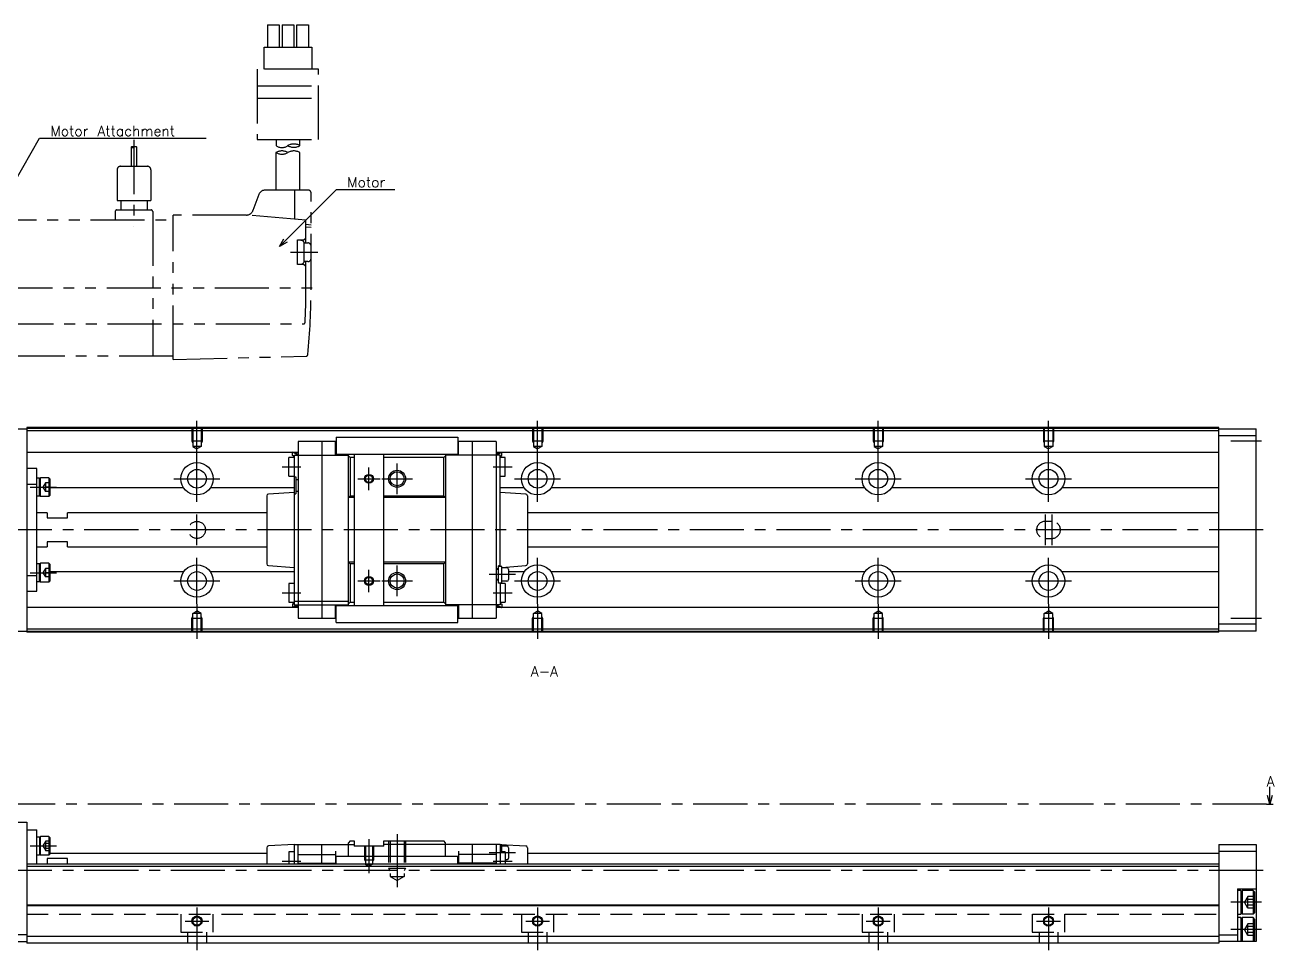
# Model space of a CAD drawing. Extents: x -2 to 601, y -8 to 279.
# Drawn here: x 234.3 to 601, y 8 to 279.5 of the extents above; entities that cross this region are included whole.
import ezdxf

# ---------------------------------------------------------------- set-up
doc = ezdxf.new("R2010")
doc.units = 0
doc.header["$LTSCALE"] = 0.5
for name, pattern in [('CENTER', [50.8, 31.75, -6.35, 6.35, -6.35]), ('DASHED', [19.05, 12.7, -6.35]), ('PHANTOM', [63.5, 31.75, -6.35, 6.35, -6.35, 6.35, -6.35])]:
    doc.linetypes.add(name, pattern=pattern)
for name, color, linetype in [('MSM_CENTER', 1, 'CENTER'), ('MSM_CONTINUOUS', 7, 'CONTINUOUS'), ('MSM_DASHED', 4, 'DASHED'), ('MSM_IMAGINARY', 6, 'PHANTOM'), ('MSM_NARROW', 5, 'CONTINUOUS'), ('MSM_PART_NUMBER', 7, 'CONTINUOUS')]:
    doc.layers.add(name, color=color, linetype=linetype)
doc.styles.get("Standard").update_dxf_attribs({"font": 'txt.shx', "height": 3, "bigfont": 'bigfont.shx'})

msp = doc.modelspace()

# ---------------------------------------------------------------- linework, layer by layer
at = {"layer": 'MSM_CENTER'}
for p, q in [((284.76, 153.09), (284.76, 163.3)), ((384.76, 153.09), (384.76, 163.3)), ((484.76, 153.09), (484.76, 163.3)), ((534.76, 153.09), (534.76, 163.3)), ((597.26, 157.3), (588.26, 157.3)), ((284.76, 139.55), (284.76, 153.05)), ((343.51, 141.8), (343.51, 150.8)), ((384.76, 139.55), (384.76, 153.05)), ((484.76, 139.55), (484.76, 153.05)), ((534.76, 139.55), (534.76, 153.05)), ((309.76, 149.8), (315.26, 149.8)), ((335.26, 143), (335.26, 149.6)), ((371.76, 149.8), (377.26, 149.8)), ((235.76, 143.86), (243.56, 143.86)), ((278.01, 146.3), (291.51, 146.3)), ((331.96, 146.3), (338.56, 146.3)), ((339.01, 146.3), (348.01, 146.3)), ((378.01, 146.3), (391.51, 146.3)), ((478.01, 146.3), (491.51, 146.3)), ((528.01, 146.3), (541.51, 146.3)), ((284.76, 126.8), (284.76, 135.8)), ((533.76, 135.8), (533.76, 126.8)), ((535.76, 135.8), (535.76, 126.8)), ((597.76, 131.3), (196.26, 131.3)), ((284.76, 109.55), (284.76, 123.05)), ((384.76, 109.55), (384.76, 123.05)), ((484.76, 109.55), (484.76, 123.05)), ((534.76, 109.55), (534.76, 123.05)), ((235.76, 118.74), (243.56, 118.74)), ((335.26, 113), (335.26, 119.6)), ((343.51, 111.8), (343.51, 120.8)), ((378.26, 118.2), (370.56, 118.2)), ((278.01, 116.3), (291.51, 116.3)), ((331.96, 116.3), (338.56, 116.3)), ((339.01, 116.3), (348.01, 116.3)), ((378.01, 116.3), (391.51, 116.3)), ((478.01, 116.3), (491.51, 116.3)), ((528.01, 116.3), (541.51, 116.3)), ((309.76, 112.8), (315.26, 112.8)), ((371.76, 112.8), (377.26, 112.8)), ((284.76, 109.51), (284.76, 99.3)), ((384.76, 109.51), (384.76, 99.3)), ((484.76, 109.51), (484.76, 99.3)), ((534.76, 109.51), (534.76, 99.3)), ((597.26, 105.3), (588.26, 105.3)), ((598.76, 50.8), (189.76, 50.8)), ((335.26, 40.5), (335.26, 30.54)), ((343.51, 42), (343.51, 26.41)), ((235.76, 38.55), (243.56, 38.55)), ((309.76, 34.1), (315.26, 34.1)), ((378.26, 36.5), (370.56, 36.5)), ((371.76, 34.1), (377.26, 34.1)), ((597.76, 31.3), (196.26, 31.3)), ((284.76, 20.5), (284.76, 8)), ((384.76, 20.5), (384.76, 8)), ((484.76, 20.5), (484.76, 8)), ((534.76, 20.5), (534.76, 8)), ((597.26, 22), (588.26, 22)), ((281.26, 16.5), (288.26, 16.5)), ((381.26, 16.5), (388.26, 16.5)), ((481.26, 16.5), (488.26, 16.5)), ((531.26, 16.5), (538.26, 16.5)), ((597.26, 14), (588.26, 14))]:
    msp.add_line(p, q, dxfattribs=at)
at = {"layer": 'MSM_CONTINUOUS'}
for p, q in [((219.76, 161), (234.76, 161)), ((584.76, 161.3), (234.76, 161.3)), ((234.76, 161.3), (234.76, 101.3)), ((584.76, 161.1), (234.76, 161.1)), ((584.76, 160.4), (234.76, 160.4)), ((325.66, 158.52), (361.36, 158.52)), ((325.66, 158.52), (325.66, 153.55)), ((361.36, 158.52), (361.36, 153.55)), ((584.76, 101.3), (584.76, 161.3)), ((584.76, 161), (595.76, 161)), ((584.76, 159), (595.76, 159)), ((595.76, 101.6), (595.76, 161)), ((312.76, 154.05), (234.76, 154.05)), ((312.76, 153.1), (312.76, 154.1)), ((314.46, 153.25), (312.76, 154.1)), ((314.46, 154.05), (312.86, 154.05)), ((314.46, 153.67), (312.96, 154.05)), ((314.46, 157.2), (314.46, 105.4)), ((325.46, 157.2), (314.46, 157.2)), ((321.46, 157.2), (321.46, 105.4)), ((325.46, 153.25), (325.46, 157.2)), ((372.56, 157.2), (361.56, 157.2)), ((361.56, 153.25), (361.56, 157.2)), ((365.56, 157.2), (365.56, 105.4)), ((372.56, 157.2), (372.56, 105.4)), ((372.56, 153.25), (374.26, 154.1)), ((372.56, 153.67), (374.06, 154.05)), ((374.16, 154.05), (372.56, 154.05)), ((374.26, 153.1), (374.26, 154.1)), ((584.76, 154.05), (374.26, 154.05)), ((311.76, 147.05), (311.76, 152.55)), ((313.26, 152.55), (311.76, 152.55)), ((313.26, 152.8), (312.76, 153.1)), ((313.26, 153.25), (313.26, 109.35)), ((313.26, 153.25), (329.26, 153.25)), ((325.46, 153.55), (361.36, 153.55)), ((329.26, 109.05), (329.26, 153.55)), ((329.26, 153.05), (329.76, 152.55)), ((329.76, 152.55), (329.76, 141.3)), ((330.91, 152.55), (329.76, 152.55)), ((330.91, 153.55), (330.91, 109.05)), ((339.61, 109.05), (339.61, 153.55)), ((357.26, 152.55), (339.61, 152.55)), ((357.26, 152.55), (357.76, 153.05)), ((357.26, 141.3), (357.26, 152.55)), ((357.76, 153.55), (357.76, 109.05)), ((373.76, 153.25), (357.76, 153.25)), ((373.76, 120.6), (373.76, 153.25)), ((373.76, 152.8), (374.26, 153.1)), ((375.26, 152.55), (373.76, 152.55)), ((375.26, 147.05), (375.26, 152.55)), ((237.76, 149.3), (234.76, 149.3)), ((237.76, 113.3), (237.76, 149.3)), ((311.76, 147.05), (313.26, 147.05)), ((313.26, 146.9), (313.76, 146.9)), ((313.76, 146.9), (313.76, 141.9)), ((373.76, 147.05), (375.26, 147.05)), ((234.76, 144.72), (237.76, 144.72)), ((238.56, 146.46), (237.76, 146.46)), ((238.56, 146.31), (238.86, 146.61)), ((238.56, 141.26), (238.56, 146.46)), ((238.86, 141.11), (238.86, 146.61)), ((241.26, 146.61), (238.86, 146.61)), ((241.26, 146.61), (241.26, 141.11)), ((241.56, 146.31), (241.26, 146.61)), ((241.56, 146.31), (241.56, 141.41)), ((280.81, 143.66), (241.56, 143.66)), ((313.26, 143.66), (288.71, 143.66)), ((313.76, 146.1), (314.46, 146.1)), ((380.81, 143.66), (373.76, 143.66)), ((480.81, 143.66), (388.71, 143.66)), ((530.81, 143.66), (488.71, 143.66)), ((584.76, 143.66), (538.71, 143.66)), ((237.76, 141.26), (238.56, 141.26)), ((238.56, 141.41), (238.86, 141.11)), ((241.26, 141.11), (238.86, 141.11)), ((241.26, 141.11), (241.56, 141.41)), ((305.26, 141.3), (305.26, 121.3)), ((313.26, 142.3), (305.73, 141.8)), ((313.26, 141.9), (313.76, 141.9)), ((313.76, 142.7), (314.46, 142.7)), ((329.76, 141.3), (329.26, 140.8)), ((330.91, 140.8), (329.26, 140.8)), ((329.76, 141.3), (330.91, 141.3)), ((339.61, 141.3), (357.26, 141.3)), ((357.76, 140.8), (339.61, 140.8)), ((357.76, 140.8), (357.26, 141.3)), ((381.29, 141.8), (373.76, 142.3)), ((381.76, 141.3), (381.76, 121.3)), ((240.76, 136.3), (237.76, 136.3)), ((240.76, 136.3), (240.76, 134.8)), ((305.26, 136.3), (246.76, 136.3)), ((246.76, 134.8), (246.76, 136.3)), ((584.76, 136.3), (381.76, 136.3)), ((240.76, 134.8), (246.76, 134.8)), ((237.76, 126.3), (240.76, 126.3)), ((246.76, 127.8), (240.76, 127.8)), ((240.76, 127.8), (240.76, 126.3)), ((246.76, 126.3), (246.76, 127.8)), ((246.76, 126.3), (305.26, 126.3)), ((381.76, 126.3), (584.76, 126.3)), ((238.56, 121.34), (237.76, 121.34)), ((238.56, 121.19), (238.86, 121.49)), ((238.56, 116.14), (238.56, 121.34)), ((241.26, 121.49), (238.86, 121.49)), ((238.86, 115.99), (238.86, 121.49)), ((241.56, 121.19), (241.26, 121.49)), ((241.26, 121.49), (241.26, 115.99)), ((241.56, 121.19), (241.56, 116.29)), ((329.26, 121.8), (329.76, 121.3)), ((330.91, 121.8), (329.26, 121.8)), ((329.76, 121.3), (329.76, 110.05)), ((330.91, 121.3), (329.76, 121.3)), ((357.76, 121.8), (339.61, 121.8)), ((357.26, 121.3), (339.61, 121.3)), ((357.26, 121.3), (357.76, 121.8)), ((357.26, 110.05), (357.26, 121.3)), ((234.76, 117.88), (237.76, 117.88)), ((280.81, 118.94), (241.56, 118.94)), ((313.26, 118.94), (288.71, 118.94)), ((305.73, 120.8), (313.26, 120.3)), ((373.26, 119.9), (372.56, 119.9)), ((373.26, 119.7), (372.56, 119.7)), ((373.76, 120.7), (373.26, 120.7)), ((373.26, 115.7), (373.26, 120.7)), ((374.26, 120.6), (373.26, 120.6)), ((374.26, 120.27), (381.3, 120.8)), ((374.26, 115.8), (374.26, 120.6)), ((375.76, 120.2), (374.26, 120.2)), ((376.26, 119.7), (376.26, 116.7)), ((380.81, 118.94), (376.26, 118.94)), ((480.81, 118.94), (388.71, 118.94)), ((530.81, 118.94), (488.71, 118.94)), ((584.76, 118.94), (538.71, 118.94)), ((237.76, 116.14), (238.56, 116.14)), ((238.56, 116.29), (238.86, 115.99)), ((241.26, 115.99), (238.86, 115.99)), ((241.26, 115.99), (241.56, 116.29)), ((311.76, 115.55), (311.76, 110.05)), ((313.26, 115.55), (311.76, 115.55)), ((373.26, 116.7), (372.56, 116.7)), ((373.26, 116.5), (372.56, 116.5)), ((373.26, 115.8), (374.26, 115.8)), ((373.76, 115.7), (373.26, 115.7)), ((373.76, 115.8), (373.76, 109.35)), ((375.26, 115.55), (373.76, 115.55)), ((375.76, 116.2), (374.26, 116.2)), ((375.26, 115.55), (375.26, 110.05)), ((234.76, 113.3), (237.76, 113.3)), ((311.76, 110.05), (313.26, 110.05)), ((313.26, 110.35), (329.26, 110.35)), ((329.76, 110.05), (329.26, 109.55)), ((329.76, 110.05), (330.91, 110.05)), ((339.61, 110.05), (357.26, 110.05)), ((357.76, 109.55), (357.26, 110.05)), ((373.76, 110.05), (375.26, 110.05)), ((312.76, 108.55), (234.76, 108.55)), ((313.26, 109.8), (312.76, 109.5)), ((312.76, 109.5), (312.76, 108.5)), ((314.46, 109.35), (312.76, 108.5)), ((314.46, 108.55), (312.86, 108.55)), ((314.46, 108.92), (312.96, 108.55)), ((313.26, 109.35), (329.26, 109.35)), ((325.46, 105.4), (325.46, 109.35)), ((361.56, 109.05), (325.46, 109.05)), ((325.66, 106.55), (325.46, 106.55)), ((325.66, 104.08), (325.66, 109.05)), ((373.76, 109.35), (357.76, 109.35)), ((361.36, 104.08), (361.36, 109.05)), ((361.56, 106.55), (361.36, 106.55)), ((361.56, 109.35), (361.56, 105.4)), ((372.56, 109.35), (374.26, 108.5)), ((372.56, 108.92), (374.06, 108.55)), ((374.16, 108.55), (372.56, 108.55)), ((373.76, 109.8), (374.26, 109.5)), ((374.26, 109.5), (374.26, 108.5)), ((584.76, 108.55), (374.26, 108.55)), ((314.46, 105.4), (325.46, 105.4)), ((325.66, 104.08), (361.36, 104.08)), ((361.56, 105.4), (372.56, 105.4)), ((595.76, 103.6), (584.76, 103.6)), ((219.76, 101.6), (234.76, 101.6)), ((584.76, 102.2), (234.76, 102.2)), ((584.76, 101.5), (234.76, 101.5)), ((584.76, 101.3), (234.76, 101.3)), ((595.76, 101.6), (584.76, 101.6)), ((599.76, 50.8), (599.76, 55.88)), ((599.76, 50.8), (599.09, 53.3)), ((600.43, 53.3), (599.76, 50.8)), ((598.76, 50.8), (600.76, 50.8)), ((222.76, 45.5), (234.76, 45.5)), ((234.76, 45.5), (234.76, 10)), ((234.76, 43.3), (237.76, 43.3)), ((237.76, 33.2), (237.76, 43.3)), ((238.56, 41.15), (237.76, 41.15)), ((238.56, 41), (238.86, 41.3)), ((238.56, 41.15), (238.56, 35.95)), ((238.86, 35.8), (238.86, 41.3)), ((241.26, 41.3), (238.86, 41.3)), ((241.26, 41.3), (241.26, 35.8)), ((241.56, 41), (241.26, 41.3)), ((241.56, 41), (241.56, 36.1)), ((305.26, 38.03), (305.26, 33.2)), ((313.26, 39), (305.73, 38.53)), ((313.26, 36.85), (311.76, 36.85)), ((311.76, 36.85), (311.76, 33.2)), ((313.26, 39), (330.91, 39)), ((313.26, 39), (313.26, 33.2)), ((314.46, 33.2), (314.46, 39)), ((321.46, 33.2), (321.46, 39)), ((325.46, 37), (325.46, 33.2)), ((329.76, 40), (329.26, 39.5)), ((329.26, 35.4), (329.26, 39.5)), ((329.76, 40), (330.91, 40)), ((330.91, 40), (330.91, 38.5)), ((339.61, 38.5), (330.91, 38.5)), ((339.61, 40), (357.26, 40)), ((339.61, 38.5), (339.61, 40)), ((373.76, 39), (339.61, 39)), ((357.76, 39.5), (357.26, 40)), ((357.76, 35.4), (357.76, 39.5)), ((361.56, 37), (361.56, 33.2)), ((365.56, 39), (365.56, 33.2)), ((372.56, 39), (372.56, 33.2)), ((373.76, 39), (373.76, 33.2)), ((373.76, 39), (381.29, 38.53)), ((374.26, 38.9), (373.76, 38.9)), ((375.26, 36.85), (373.76, 36.85)), ((374.26, 36.85), (374.26, 38.9)), ((375.76, 38.5), (374.26, 38.5)), ((375.26, 36.85), (375.26, 33.2)), ((376.26, 38), (376.26, 35)), ((381.76, 38.03), (381.76, 33.2)), ((584.76, 39), (584.76, 10)), ((584.76, 39), (595.76, 39)), ((584.76, 37), (595.76, 37)), ((595.76, 39), (595.76, 10.5)), ((584.76, 33.2), (234.76, 33.2)), ((237.76, 35.95), (238.56, 35.95)), ((238.56, 36.1), (238.86, 35.8)), ((241.26, 35.8), (238.86, 35.8)), ((246.76, 34.87), (240.76, 34.87)), ((240.76, 34.87), (240.76, 33.2)), ((241.26, 35.8), (241.56, 36.1)), ((305.26, 36.3), (241.56, 36.3)), ((246.76, 33.2), (246.76, 34.87)), ((314.46, 36), (325.46, 36)), ((314.46, 33.5), (325.46, 33.5)), ((325.66, 35.1), (325.46, 35.1)), ((325.66, 34.3), (325.46, 34.3)), ((361.36, 35.4), (325.66, 35.4)), ((325.66, 33.2), (325.66, 35.4)), ((361.36, 33.2), (361.36, 35.4)), ((361.56, 35.1), (361.36, 35.1)), ((361.56, 34.3), (361.36, 34.3)), ((372.56, 36), (361.56, 36)), ((372.56, 33.5), (361.56, 33.5)), ((375.76, 34.5), (375.26, 34.5)), ((584.76, 36.3), (381.76, 36.3)), ((584.76, 32.5), (234.76, 32.5)), ((590.26, 26), (590.26, 10.5)), ((590.26, 26), (595.76, 26)), ((591.26, 25.5), (590.26, 25.5)), ((591.26, 25.5), (591.26, 18.5)), ((591.26, 25.1), (591.66, 25.5)), ((591.66, 25.5), (591.66, 18.5)), ((594.86, 25.5), (591.66, 25.5)), ((594.86, 25.5), (594.86, 18.5)), ((595.26, 25.1), (594.86, 25.5)), ((595.26, 25.1), (595.26, 18.9)), ((584.76, 21.2), (234.76, 21.2)), ((584.76, 21), (234.76, 21)), ((590.26, 18.5), (591.26, 18.5)), ((591.66, 18.5), (591.26, 18.9)), ((594.86, 18.5), (591.66, 18.5)), ((594.86, 18.5), (595.26, 18.9)), ((591.26, 17.5), (590.26, 17.5)), ((591.26, 17.5), (591.26, 10.5)), ((591.26, 17.1), (591.66, 17.5)), ((591.66, 17.5), (591.66, 10.5)), ((594.86, 17.5), (591.66, 17.5)), ((594.86, 17.5), (594.86, 10.5)), ((595.26, 17.1), (594.86, 17.5)), ((595.26, 17.1), (595.26, 10.9)), ((234.76, 12.5), (225.26, 12.5)), ((584.76, 12), (234.76, 12)), ((584.76, 12.5), (590.26, 12.5)), ((225.26, 10.5), (234.76, 10.5)), ((584.76, 10), (234.76, 10)), ((595.76, 10.5), (584.76, 10.5)), ((591.66, 10.5), (591.26, 10.9)), ((594.86, 10.5), (595.26, 10.9))]:
    msp.add_line(p, q, dxfattribs=at)
for centre, radius in [((284.76, 146.3), 4.75), ((384.76, 146.3), 4.75), ((484.76, 146.3), 4.75), ((534.76, 146.3), 4.75), ((284.76, 146.3), 2.75), ((335.26, 146.3), 1.06), ((343.51, 146.3), 2.07), ((384.76, 146.3), 2.75), ((484.76, 146.3), 2.75), ((534.76, 146.3), 2.75), ((284.76, 116.3), 4.75), ((384.76, 116.3), 4.75), ((484.76, 116.3), 4.75), ((534.76, 116.3), 4.75), ((284.76, 116.3), 2.75), ((335.26, 116.3), 1.06), ((343.51, 116.3), 2.07), ((384.76, 116.3), 2.75), ((484.76, 116.3), 2.75), ((534.76, 116.3), 2.75), ((284.76, 16.5), 1.23), ((384.76, 16.5), 1.23), ((484.76, 16.5), 1.23), ((534.76, 16.5), 1.23)]:
    msp.add_circle(centre, radius, dxfattribs=at)
for centre, start, end in [((305.76, 141.3), 93.8066, 180), ((381.26, 141.3), 0, 86.1934), ((305.76, 121.3), 180, 266.1934), ((381.26, 121.3), 274.3133, 0), ((375.76, 119.7), 0, 90), ((375.76, 116.7), 270, 0), ((305.76, 38.03), 93.5763, 180), ((375.76, 38), 0, 90), ((381.26, 38.03), 0, 86.4237), ((375.76, 35), 270, 0)]:
    msp.add_arc(centre, 0.5, start, end, dxfattribs=at)
at = {"layer": 'MSM_DASHED'}
for p, q in [((283.26, 161.3), (283.26, 157.3)), ((283.53, 161.3), (283.53, 155.8)), ((285.99, 161.3), (285.99, 155.8)), ((286.26, 161.3), (286.26, 157.3)), ((383.26, 161.3), (383.26, 157.3)), ((383.53, 161.3), (383.53, 155.8)), ((385.99, 161.3), (385.99, 155.8)), ((386.26, 161.3), (386.26, 157.3)), ((483.26, 161.3), (483.26, 157.3)), ((483.53, 161.3), (483.53, 155.8)), ((485.99, 161.3), (485.99, 155.8)), ((486.26, 161.3), (486.26, 157.3)), ((533.26, 161.3), (533.26, 157.3)), ((533.53, 161.3), (533.53, 155.8)), ((535.99, 161.3), (535.99, 155.8)), ((536.26, 161.3), (536.26, 157.3)), ((286.26, 157.3), (283.26, 157.3)), ((283.26, 157.3), (283.53, 156.83)), ((285.99, 155.8), (283.53, 155.8)), ((283.53, 155.8), (284.76, 155.09)), ((285.99, 155.8), (284.76, 155.09)), ((286.26, 157.3), (285.99, 156.83)), ((386.26, 157.3), (383.26, 157.3)), ((383.26, 157.3), (383.53, 156.83)), ((385.99, 155.8), (383.53, 155.8)), ((383.53, 155.8), (384.76, 155.09)), ((385.99, 155.8), (384.76, 155.09)), ((386.26, 157.3), (385.99, 156.83)), ((483.26, 157.3), (483.53, 156.83)), ((486.26, 157.3), (483.26, 157.3)), ((485.99, 155.8), (483.53, 155.8)), ((483.53, 155.8), (484.76, 155.09)), ((485.99, 155.8), (484.76, 155.09)), ((486.26, 157.3), (485.99, 156.83)), ((536.26, 157.3), (533.26, 157.3)), ((533.26, 157.3), (533.53, 156.83)), ((535.99, 155.8), (533.53, 155.8)), ((533.53, 155.8), (534.76, 155.09)), ((535.99, 155.8), (534.76, 155.09)), ((536.26, 157.3), (535.99, 156.83)), ((240.26, 145.11), (239.54, 143.86)), ((239.54, 143.86), (240.26, 142.61)), ((240.26, 145.11), (240.26, 142.61)), ((241.56, 145.11), (240.26, 145.11)), ((241.56, 143.86), (240.26, 143.86)), ((241.56, 142.61), (240.26, 142.61)), ((535.76, 133.8), (533.76, 133.8)), ((533.76, 128.8), (535.76, 128.8)), ((240.26, 119.99), (239.54, 118.74)), ((239.54, 118.74), (240.26, 117.49)), ((241.56, 119.99), (240.26, 119.99)), ((240.26, 119.99), (240.26, 117.49)), ((241.56, 118.74), (240.26, 118.74)), ((241.56, 117.49), (240.26, 117.49)), ((283.53, 106.8), (284.76, 107.51)), ((285.99, 106.8), (283.53, 106.8)), ((283.53, 101.3), (283.53, 106.8)), ((285.99, 106.8), (284.76, 107.51)), ((285.99, 101.3), (285.99, 106.8)), ((383.53, 106.8), (384.76, 107.51)), ((383.53, 101.3), (383.53, 106.8)), ((385.99, 106.8), (383.53, 106.8)), ((385.99, 106.8), (384.76, 107.51)), ((385.99, 101.3), (385.99, 106.8)), ((483.53, 106.8), (484.76, 107.51)), ((483.53, 101.3), (483.53, 106.8)), ((485.99, 106.8), (483.53, 106.8)), ((485.99, 106.8), (484.76, 107.51)), ((485.99, 101.3), (485.99, 106.8)), ((533.53, 106.8), (534.76, 107.51)), ((535.99, 106.8), (533.53, 106.8)), ((533.53, 101.3), (533.53, 106.8)), ((535.99, 106.8), (534.76, 107.51)), ((535.99, 101.3), (535.99, 106.8)), ((283.26, 105.3), (283.53, 105.77)), ((286.26, 105.3), (283.26, 105.3)), ((283.26, 101.3), (283.26, 105.3)), ((286.26, 105.3), (285.99, 105.77)), ((286.26, 101.3), (286.26, 105.3)), ((383.26, 105.3), (383.53, 105.77)), ((383.26, 101.3), (383.26, 105.3)), ((386.26, 105.3), (383.26, 105.3)), ((386.26, 105.3), (385.99, 105.77)), ((386.26, 101.3), (386.26, 105.3)), ((483.26, 105.3), (483.53, 105.77)), ((483.26, 101.3), (483.26, 105.3)), ((486.26, 105.3), (483.26, 105.3)), ((486.26, 105.3), (485.99, 105.77)), ((486.26, 101.3), (486.26, 105.3)), ((533.26, 105.3), (533.53, 105.77)), ((536.26, 105.3), (533.26, 105.3)), ((533.26, 101.3), (533.26, 105.3)), ((536.26, 105.3), (535.99, 105.77)), ((536.26, 101.3), (536.26, 105.3)), ((240.26, 39.8), (239.54, 38.55)), ((239.54, 38.55), (240.26, 37.3)), ((240.26, 39.99), (240.26, 37.11)), ((241.56, 39.99), (240.26, 39.99)), ((241.56, 39.27), (240.26, 39.27)), ((241.56, 37.83), (240.26, 37.83)), ((241.56, 37.11), (240.26, 37.11)), ((333.96, 38.5), (333.96, 34.5)), ((334.2, 38.5), (334.2, 33.15)), ((336.32, 38.5), (336.32, 33.15)), ((336.56, 38.5), (336.56, 34.5)), ((341.01, 40), (341.01, 32)), ((341.44, 40), (341.44, 29.6)), ((345.58, 40), (345.58, 29.6)), ((346.01, 40), (346.01, 32)), ((333.96, 34.5), (334.2, 34.08)), ((333.96, 34.5), (336.56, 34.5)), ((334.2, 33.15), (335.26, 32.54)), ((334.2, 33.15), (336.32, 33.15)), ((336.32, 33.15), (335.26, 32.54)), ((336.56, 34.5), (336.32, 34.08)), ((341.01, 32), (341.44, 31.25)), ((341.01, 32), (346.01, 32)), ((341.44, 29.6), (345.58, 29.6)), ((341.44, 29.6), (343.51, 28.41)), ((345.58, 29.6), (343.51, 28.41)), ((346.01, 32), (345.58, 31.25)), ((593.26, 23.73), (592.26, 22)), ((595.26, 23.73), (593.26, 23.73)), ((593.26, 20.27), (593.26, 23.73)), ((595.26, 22.87), (593.26, 22.87)), ((234.76, 18.5), (584.76, 18.5)), ((280.01, 18.5), (280.01, 13.2)), ((289.51, 13.2), (289.51, 18.5)), ((380.01, 18.5), (380.01, 13.2)), ((389.51, 13.2), (389.51, 18.5)), ((480.01, 18.5), (480.01, 13.2)), ((489.51, 13.2), (489.51, 18.5)), ((530.01, 18.5), (530.01, 13.2)), ((539.51, 13.2), (539.51, 18.5)), ((593.26, 20.27), (592.26, 22)), ((595.26, 21.13), (593.26, 21.13)), ((595.26, 20.27), (593.26, 20.27)), ((593.26, 15.73), (592.26, 14)), ((595.26, 15.73), (593.26, 15.73)), ((593.26, 12.27), (593.26, 15.73)), ((595.26, 14.87), (593.26, 14.87)), ((280.01, 13.2), (289.51, 13.2)), ((282.01, 13.2), (282.01, 10)), ((287.51, 13.2), (287.51, 10)), ((380.01, 13.2), (389.51, 13.2)), ((382.01, 13.2), (382.01, 10)), ((387.51, 13.2), (387.51, 10)), ((480.01, 13.2), (489.51, 13.2)), ((482.01, 13.2), (482.01, 10)), ((487.51, 13.2), (487.51, 10)), ((530.01, 13.2), (539.51, 13.2)), ((532.01, 13.2), (532.01, 10)), ((537.51, 13.2), (537.51, 10)), ((593.26, 12.27), (592.26, 14)), ((595.26, 13.13), (593.26, 13.13)), ((595.26, 12.27), (593.26, 12.27))]:
    msp.add_line(p, q, dxfattribs=at)
msp.add_circle((284.76, 131.3), 2.5, dxfattribs=at)
for centre, start, end in [((533.76, 131.3), 90, 270), ((535.76, 131.3), 270, 90)]:
    msp.add_arc(centre, 2.5, start, end, dxfattribs=at)
at = {"layer": 'MSM_IMAGINARY'}
for p, q in [((305.46, 279.48), (308.86, 279.48)), ((305.46, 279.48), (305.46, 272.98)), ((308.86, 279.48), (308.86, 272.98)), ((309.76, 279.48), (313.16, 279.48)), ((309.76, 279.48), (309.76, 272.98)), ((313.16, 279.48), (313.16, 272.98)), ((314.06, 279.48), (317.46, 279.48)), ((314.06, 272.98), (314.06, 279.48)), ((317.46, 279.48), (317.46, 272.98)), ((304.46, 272.98), (318.46, 272.98)), ((304.46, 266.48), (304.46, 272.98)), ((318.46, 272.98), (318.46, 266.48)), ((320.46, 266.48), (302.46, 266.48)), ((302.46, 266.48), (302.46, 245.86)), ((320.46, 245.86), (320.46, 266.48)), ((302.46, 261.63), (320.46, 261.63)), ((302.46, 258.03), (320.46, 258.03)), ((266.26, 245.75), (266.26, 220.3)), ((302.46, 245.86), (320.46, 245.86)), ((307.96, 245.86), (307.96, 244.07)), ((314.96, 244.07), (314.96, 245.86)), ((265.41, 243.64), (265.41, 238)), ((267.11, 238), (267.11, 243.64)), ((307.96, 231), (307.96, 242.04)), ((314.96, 231), (314.96, 242.04)), ((261.31, 237), (261.31, 228)), ((262.31, 238), (270.21, 238)), ((271.21, 237), (271.21, 228)), ((261.31, 228), (271.21, 228)), ((262.36, 228), (262.36, 225.2)), ((270.16, 228), (270.16, 225.2)), ((302.88, 229.68), (301.18, 225.02)), ((317.46, 231), (304.76, 231)), ((313.46, 222.46), (313.46, 231)), ((318.26, 202.3), (318.26, 230.2)), ((260.76, 224.7), (260.76, 222.3)), ((261.26, 225.2), (271.26, 225.2)), ((271.76, 224.7), (271.76, 182.3)), ((277.76, 181.3), (277.76, 223.7)), ((299.3, 223.7), (277.76, 223.7)), ((316.76, 222.17), (299.3, 223.7)), ((221.76, 222.3), (277.76, 222.3)), ((316.76, 215.53), (316.76, 222.17)), ((318.26, 220.76), (316.76, 220.89)), ((318.26, 220.06), (316.76, 220.19)), ((314.26, 216.38), (315.76, 216.38)), ((314.26, 209.18), (314.26, 216.38)), ((312.26, 212.78), (320.26, 212.78)), ((315.26, 216.28), (314.26, 216.28)), ((316.23, 215.53), (317.26, 215.53)), ((316.26, 210.28), (316.26, 215.28)), ((314.26, 209.28), (315.26, 209.28)), ((315.76, 209.18), (314.26, 209.18)), ((317.26, 210.03), (316.26, 210.03)), ((316.76, 202.3), (316.76, 210.03)), ((194.76, 202.3), (320.26, 202.3)), ((226.76, 191.73), (316, 191.73)), ((277.76, 182.3), (221.76, 182.3)), ((277.76, 181.3), (316.82, 182.29))]:
    msp.add_line(p, q, dxfattribs=at)
for centre, radius, start, end in [((265.84, 242.9), 0.85, 60.0009, 119.999), ((265.84, 244.37), 0.85, 240.001, 299.999), ((266.69, 242.9), 0.85, 59.9987, 119.999), ((309.71, 239.01), 3.5, 60.0014, 120.1319), ((309.71, 245.07), 3.5, 239.871, 300), ((309.71, 246.51), 3, 234.3132, 305.6839), ((313.21, 241.04), 3.5, 60.0014, 120.0014), ((313.21, 247.1), 3.5, 240.0015, 300.0015), ((313.21, 239.01), 3.5, 60.0637, 120), ((262.31, 237), 1, 90, 180), ((270.21, 237), 1, 360, 90), ((304.76, 229), 2, 90, 160), ((317.46, 230.2), 0.8, 360, 90), ((261.26, 224.7), 0.5, 90, 180), ((271.26, 224.7), 0.5, 360, 90), ((299.3, 225.7), 2, 270, 340), ((315.76, 217.38), 1, 270, 0), ((315.26, 215.28), 1, 360, 90), ((317.26, 214.53), 1, 360, 90), ((315.26, 210.28), 1, 270, 360), ((315.76, 208.18), 1, 1.7094, 90), ((317.26, 211.03), 1, 270, 360), ((118.26, 202.3), 198.5, 357.0836, 0), ((118.26, 202.3), 200, 354.3874, 0), ((316, 192.23), 0.5, 270, 357.0836), ((316.8, 182.79), 0.5, 271.4503, 354.3874)]:
    msp.add_arc(centre, radius, start, end, dxfattribs=at)
at = {"layer": 'MSM_NARROW'}
for centre, radius in [((335.26, 146.3), 1.3), ((343.51, 146.3), 2.5), ((335.26, 116.3), 1.3), ((343.51, 116.3), 2.5), ((284.76, 16.5), 1.5), ((384.76, 16.5), 1.5), ((484.76, 16.5), 1.5), ((534.76, 16.5), 1.5)]:
    msp.add_circle(centre, radius, dxfattribs=at)
at = {"layer": 'MSM_PART_NUMBER'}
for p, q in [((220.21, 214.47), (238.55, 246.23)), ((238.55, 246.23), (287.48, 246.23)), ((310.72, 216.24), (325.71, 231.23)), ((325.71, 231.23), (342.84, 231.23)), ((308.95, 214.47), (310.24, 216.71)), ((308.95, 214.47), (310.72, 216.24)), ((311.19, 215.76), (308.95, 214.47))]:
    msp.add_line(p, q, dxfattribs=at)

# ---------------------------------------------------------------- texts
for s, p in [('Motor Attachment', (241.68, 246.86)), ('Motor', (328.84, 231.86)), ('A-A', (382.78, 88.26)), ('A', (598.79, 56))]:
    msp.add_text(s, height=3, dxfattribs=at).set_placement(p)

doc.saveas('drawing.dxf')
